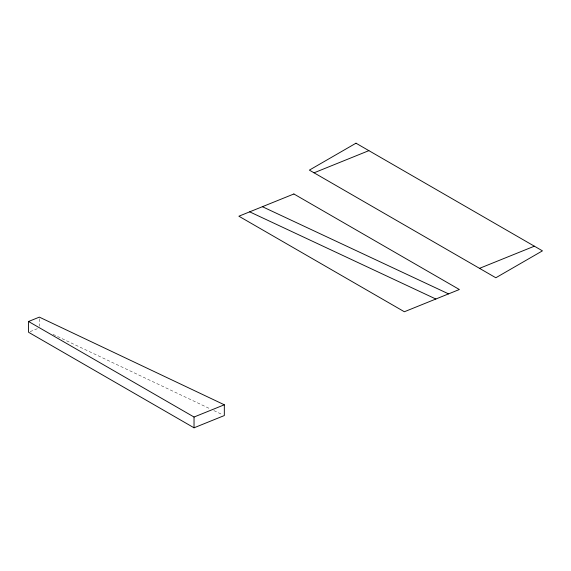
<?xml version="1.0" encoding="UTF-8"?>
<svg xmlns="http://www.w3.org/2000/svg" width="571" height="571" viewBox="0 0 571 571"><rect width="100%" height="100%" fill="white"/><g stroke="black" fill="none" stroke-linecap="round" stroke-linejoin="round"><path stroke-width="0.43" stroke-dasharray="2.85 2.14" d="M30.092 331.637L38.578 328.204M53.024 334.37L210.656 409.072M213.875 410.599L222.719 414.789M39.349 318.782L39.349 326.234"/><path stroke-width="0.86" d="M314.05 172.813L368.88 150.644M28.55 321.494L39.349 317.126L224.324 404.789L224.324 415.552L194.033 427.8L28.55 332.258L28.55 321.494L194.033 417.03L224.324 404.789M479.526 268.349L534.363 246.187M262.389 206.702L448.563 293.879M249.677 211.841L435.851 299.018M194.033 417.03L194.033 427.8M355.99 143.2L309.375 170.115L495.835 277.763L542.45 250.855L355.99 143.2M293.879 193.976L238.878 216.209L404.361 311.752L459.362 289.511L293.879 193.976"/></g></svg>
